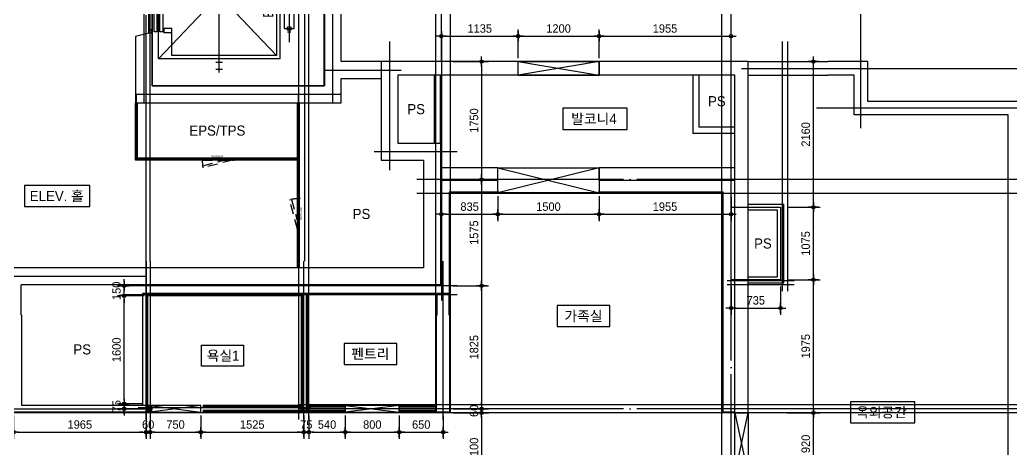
# Model space of a CAD drawing. Header units: millimetres. Extents: x 0 to 92204, y -190080 to 23760.
# Drawn here: x 19951 to 34638, y -147672 to -141303 of the extents above; entities that cross this region are included whole.
import ezdxf
from ezdxf.enums import TextEntityAlignment as Align
from ezdxf.xclip import XClip

# ---------------------------------------------------------------- set-up
doc = ezdxf.new("R2010")
doc.units = ezdxf.units.MM
doc.header["$LTSCALE"] = 100
doc.header["$XCLIPFRAME"] = 0
for name, pattern in [('AUDIT_D_220706163347-0', [0]), ('CEN', [62, 60, -1, 0, -1]), ('xr-101_102동-2F$0$HID', [2.3, 1.5, -0.8])]:
    doc.linetypes.add(name, pattern=pattern)
doc.layers.get('defpoints').update_dxf_attribs({"color": 139})
for name, color, linetype in [('A-STEEL', 4, 'Continuous'), ('AA-XXXX-DIMS', 7, 'Continuous'), ('AA-XXXX-TEXT#LEV', 3, 'Continuous'), ('CEN_CON', 1, 'CEN'), ('CEN_WALL', 12, 'CEN'), ('CONC', 2, 'Continuous'), ('DIM', 7, 'AUDIT_D_220706163347-0'), ('ELE3_CON', 7, 'Continuous'), ('ELEV-ER', 4, 'Continuous'), ('MC', 135, 'Continuous'), ('ROM', 7, 'AUDIT_D_220706163347-0'), ('WAL', 3, 'Continuous'), ('WAL_DRY', 7, 'Continuous'), ('xr-101_102동-2F$0$AA-DWXM-DOOR(PS점검구)', 4, 'xr-101_102동-2F$0$HID'), ('실명', 3, 'AUDIT_D_220706163347-0'), ('실명박스', 7, 'AUDIT_D_220706163347-0'), ('창호-open', 4, 'Continuous')]:
    doc.layers.add(name, color=color, linetype=linetype)
doc.layers.add('AA-XXXX-MC', color=153, linetype='AUDIT_D_220706163347-0', plot=False)
doc.layers.add('xr-101_102동-2F$0$DEFPOINT', color=231, linetype='Continuous', plot=False)
doc.styles.add('HAUD01', font='Dotum.ttf')
doc.styles.add('xr-101_102동-2F$0$HAUD01', font='Dotum.ttf')
doc.styles.add('돋움', font='Dotum.ttf')
doc.styles.add('맑은고딕', font='malgun.ttf', dxfattribs={"width": 0.9})
doc.dimstyles.new('내부100', dxfattribs={"dimscale": 50, "dimtxt": 2.5, "dimasz": 1, "dimexe": 2, "dimexo": 1, "dimgap": 1, "dimtad": 1, "dimdec": 0, "dimzin": 0, "dimdsep": 46, "dimtxsty": '돋움', "dimblk1": 'DIMDOT', "dimblk2": 'DIMDOT', "dimsah": 1, "dimcen": 0.09, "dimdle": 2, "dimclrd": 7, "dimclre": 7, "dimclrt": 3, "dimadec": 0, "dimazin": 0, "dimtfac": 1, "dimtdec": 0, "dimtix": 1, "dimtmove": 2, "dimatfit": 3, "dimldrblk": 'DIMDOT', "dimfxl": 1, "dimtolj": 1, "dimtzin": 0, "dimarcsym": 0})

# ---------------------------------------------------------------- blocks, each defined once
blk = doc.blocks.new('ELE_17(비진입)')
at = {"layer": 'CONC', "extrusion": (0, 0, -1)}
for p, q in [((-570, -992), (-570, -1042)), ((570, -992), (570, -1042))]:
    blk.add_line(p, q, dxfattribs=at)
at = {"layer": 'defpoints'}
blk.add_lwpolyline([(-1350, 1558), (1350, 1558), (1350, -992), (-1350, -992)], close=True, dxfattribs=at)
at = {"layer": 'ELEV-ER', "color": 1, "extrusion": (0, 0, -1)}
for p, q in [((0, 1230), (0, -1227)), ((700, 1039), (-700, 1039)), ((-1150, 0), (1150, 0))]:
    blk.add_line(p, q, dxfattribs=at)
at = {"layer": 'ELEV-ER', "extrusion": (0, 0, -1)}
for p, q in [((-550, 1014), (-550, 1064)), ((-550, 1014), (-550, 1064)), ((-475, 1064), (-525, 1064)), ((-525, 1064), (-525, 1014)), ((-475, 1064), (-525, 1064)), ((-525, 1064), (-525, 1014)), ((-500, 964), (-500, 1114)), ((-500, 1114), (500, 1114)), ((-475, 1014), (-475, 1064)), ((-475, 1014), (-475, 1064)), ((475, 1014), (475, 1064)), ((475, 1064), (525, 1064)), ((500, 1114), (500, 964)), ((525, 1064), (525, 1014)), ((550, 1014), (550, 1064)), ((-525, 1014), (-475, 1014)), ((-525, 1014), (-475, 1014)), ((500, 964), (-500, 964)), ((525, 1014), (475, 1014)), ((-950, -899), (900, 851)), ((950, -899), (-900, 851)), ((-1105, 50), (-1105, -50)), ((-1005, 50), (-1005, -50)), ((1005, 50), (1005, -50)), ((1105, 50), (1105, -50)), ((-560, -819), (-560, -699)), ((-500, -699), (-500, -819)), ((500, -819), (500, -699)), ((560, -699), (560, -819)), ((-500, -819), (-560, -819)), ((-560, -819), (-500, -819)), ((560, -819), (500, -819)), ((-570, -992), (-545, -992)), ((-515, -992), (515, -992)), ((545, -992), (570, -992)), ((-570, -1042), (-555, -1042)), ((-515, -1042), (515, -1042)), ((555, -1042), (570, -1042))]:
    blk.add_line(p, q, dxfattribs=at)
for points in [[(950, 901), (950, -899), (-950, -899), (-950, 901)], [(542, -995), (518, -995), (518, -1039), (542, -1039), (542, -1027), (545, -1027), (545, -1042), (515, -1042), (515, -992), (545, -992), (545, -1007), (542, -1007)], [(-542, -995), (-518, -995), (-518, -1039), (-542, -1039), (-542, -1027), (-545, -1027), (-545, -1042), (-515, -1042), (-515, -992), (-545, -992), (-545, -1007), (-542, -1007)]]:
    blk.add_lwpolyline(points, close=True, dxfattribs=at)
blk.add_lwpolyline([(-500, -699), (-900, -699), (-900, 851), (900, 851), (900, -699), (500, -699)], dxfattribs=at)
at = {"layer": 'ELEV-ER'}
for points in [[(-550, -876), (550, -876), (550, -836), (-550, -836)], [(-550, -961), (550, -961), (550, -921), (-550, -921)], [(-555, -1042), (-545, -1042), (-545, -1032), (-555, -1032)], [(555, -1042), (545, -1042), (545, -1032), (555, -1032)]]:
    blk.add_lwpolyline(points, close=True, dxfattribs=at)
at = {"layer": 'defpoints', "extrusion": (0, 0, -1), "style": '맑은고딕', "text_generation_flag": 2, "width": 0.6}
blk.add_text('ELEV-18인승', height=150, dxfattribs=at).set_placement((0, 801), align=Align.TOP_CENTER)
blk = doc.blocks.new('A$C38A1636F')
at = {"layer": 'xr-101_102동-2F$0$AA-DWXM-DOOR(PS점검구)'}
for p, q in [((225, 0), (-225, 0)), ((-225, -30), (225, -30))]:
    blk.add_line(p, q, dxfattribs=at)
for points in [[(-250, 0), (-225, 0), (-225, -30), (-250, -30)], [(250, 0), (225, 0), (225, -30), (250, -30)], [(-210, -146), (-217, -117), (217, -1), (225, -30)]]:
    blk.add_lwpolyline(points, close=True, dxfattribs=at)
blk.add_arc((385, -21), 610, 180.8182, 189.0705, dxfattribs=at)
at = {"layer": 'xr-101_102동-2F$0$DEFPOINT', "style": 'xr-101_102동-2F$0$HAUD01'}
blk.add_text('500x1000', height=30, rotation=180, dxfattribs=at).set_placement((-3, 19), align=Align.MIDDLE_CENTER)
blk = doc.blocks.new('CO-106-MF', base_point=(321578, -11663))
at = {"layer": 'A-STEEL'}
for p, q in [((358718, -10063), (358718, -9213)), ((358748, -10033), (358748, -9213)), ((361118, -10033), (361118, -9213)), ((361148, -11663), (361148, -9213)), ((361118, -10063), (358718, -10063)), ((361118, -10033), (358748, -10033)), ((361118, -11663), (361118, -10063))]:
    blk.add_line(p, q, dxfattribs=at)
at = {"layer": 'CEN_CON'}
for p, q in [((358843, -6013), (358843, -9213)), ((361643, -9213), (361643, -6013)), ((361518, -8728), (362658, -8728)), ((358718, -9088), (361768, -9088)), ((358733, -10063), (358733, -9088)), ((361133, -11663), (361133, -9088)), ((361148, -10048), (358718, -10048))]:
    blk.add_line(p, q, dxfattribs=at)
at = {"layer": 'CONC'}
for p, q in [((361768, -8603), (361768, -6013)), ((361518, -6263), (361518, -8963)), ((358918, -8183), (358718, -8233)), ((358968, -8963), (358968, -8183)), ((358718, -8233), (358718, -9213)), ((362358, -8603), (361768, -8603)), ((361768, -9213), (361768, -8853)), ((361768, -8853), (362358, -8853)), ((361518, -8963), (358968, -8963)), ((358718, -9213), (361768, -9213))]:
    blk.add_line(p, q, dxfattribs=at)
at = {"xscale": -1, "rotation": 270}
blk.add_blockref('ELE_17(비진입)', (359959, -7613), dxfattribs=at)
at = {"layer": 'AA-XXXX-TEXT#LEV'}
blk.add_blockref('A$C38A1636F', (359933, -10033), dxfattribs=at)
at = {"layer": 'AA-XXXX-TEXT#LEV', "rotation": 270}
blk.add_blockref('A$C38A1636F', (361148, -10863), dxfattribs=at)
blk = doc.blocks.new('U-131A(기본)', base_point=(-95321, -158830))
at = {"layer": 'CEN_CON'}
for p, q in [((-75121, -148195), (-75121, -150105)), ((-74351, -148195), (-74351, -152038)), ((-70061, -159130), (-70061, -148195)), ((-68136, -149484), (-68136, -148195)), ((-69906, -148495), (-75346, -148495)), ((-69906, -148595), (-65456, -148595)), ((-65456, -149185), (-68795, -149185)), ((-75346, -149830), (-74116, -149830)), ((-74326, -153805), (-74326, -151455)), ((-78736, -151680), (-80691, -151680)), ((-74116, -151820), (-79086, -151820))]:
    blk.add_line(p, q, dxfattribs=at)
at = {"layer": 'CEN_WALL'}
for p, q in [((-69301, -148195), (-69301, -151900)), ((-65456, -150245), (-74716, -150245)), ((-78726, -151455), (-78726, -153805)), ((-76391, -153805), (-76391, -151455)), ((-70116, -151740), (-69126, -151740)), ((-80691, -153645), (-78633, -153645)), ((-76287, -153630), (-78846, -153630)), ((-74116, -153645), (-76456, -153645)), ((-65456, -153645), (-76376, -153645))]:
    blk.add_line(p, q, dxfattribs=at)
at = {"layer": 'CONC'}
for p, q in [((-75246, -148495), (-75246, -149955)), ((-73216, -148495), (-75246, -148495)), ((-73216, -148695), (-73216, -148495)), ((-69806, -148495), (-72016, -148495)), ((-72016, -148695), (-72016, -148495)), ((-69806, -153705), (-69806, -148495)), ((-73216, -148695), (-74996, -148695)), ((-74996, -148695), (-74996, -149705)), ((-70006, -148695), (-72016, -148695)), ((-70006, -153705), (-70006, -148695)), ((-74996, -149705), (-74366, -149705)), ((-74366, -149705), (-74366, -151805)), ((-75246, -149955), (-74616, -149955)), ((-74616, -149955), (-74616, -151555)), ((-74616, -151555), (-80691, -151555)), ((-74366, -151805), (-80579, -151805)), ((-80579, -152255), (-80579, -151805)), ((-74413, -152255), (-74413, -151935)), ((-74239, -151935), (-74413, -151935)), ((-74239, -152255), (-74239, -151935)), ((-80579, -152255), (-80566, -152255)), ((-80566, -153595), (-80566, -152255)), ((-74426, -153695), (-74426, -152255)), ((-74413, -152255), (-74426, -152255)), ((-74226, -152255), (-74239, -152255)), ((-74226, -153695), (-74226, -152255)), ((-78706, -153595), (-80566, -153595)), ((-78706, -153695), (-78706, -153595)), ((-80566, -153695), (-80691, -153695)), ((-78706, -153695), (-80566, -153695)), ((-74226, -153695), (-74426, -153695)), ((-69806, -153705), (-70006, -153705))]:
    blk.add_line(p, q, dxfattribs=at)
at = {"layer": 'ELE3_CON'}
for p, q in [((-69806, -148495), (-68626, -148495)), ((-68036, -148495), (-68626, -148495)), ((-68036, -149085), (-68036, -148495)), ((-73216, -148695), (-72016, -148695)), ((-69806, -148695), (-68626, -148695)), ((-68236, -148695), (-68626, -148695)), ((-68236, -149285), (-68236, -148695)), ((-65756, -149085), (-68036, -149085)), ((-65956, -149285), (-68236, -149285)), ((-65956, -158630), (-65956, -149285))]:
    blk.add_line(p, q, dxfattribs=at)
at = {"layer": 'MC'}
for p, q in [((-74216, -153705), (-74216, -148195)), ((-70196, -159130), (-70196, -148195)), ((-69226, -148195), (-69226, -151900)), ((-65456, -150450), (-74716, -150450)), ((-78666, -151455), (-78666, -153805)), ((-76466, -153805), (-76466, -151455)), ((-76316, -153805), (-76316, -151455)), ((-74436, -153705), (-74436, -151455)), ((-70116, -151800), (-69126, -151800)), ((-74116, -151955), (-79086, -151955)), ((-65456, -153585), (-76456, -153585)), ((-74116, -153585), (-76456, -153585)), ((-65456, -153705), (-80691, -153705)), ((-74116, -153705), (-80691, -153705))]:
    blk.add_line(p, q, dxfattribs=at)
at = {"layer": 'WAL'}
for p, q in [((-74456, -149705), (-74456, -148695)), ((-74366, -149705), (-74366, -148695)), ((-70626, -148695), (-70626, -149560)), ((-70536, -148695), (-70536, -149470)), ((-70006, -149470), (-70536, -149470)), ((-70006, -149560), (-70626, -149560)), ((-73516, -150070), (-74366, -150070)), ((-73516, -150260), (-73516, -150070)), ((-70006, -150070), (-72016, -150070)), ((-72016, -150260), (-72016, -150070)), ((-73516, -150260), (-74366, -150260)), ((-70006, -150260), (-72016, -150260)), ((-69806, -150610), (-69281, -150610)), ((-69281, -151775), (-69281, -150610)), ((-69371, -150700), (-69806, -150700)), ((-69371, -151685), (-69371, -150700)), ((-69806, -151685), (-69371, -151685)), ((-69806, -151775), (-69281, -151775))]:
    blk.add_line(p, q, dxfattribs=at)
at = {"layer": 'WAL_DRY'}
for p, q in [((-74236, -150430), (-74236, -151935)), ((-73501, -150430), (-74236, -150430)), ((-74226, -150440), (-74226, -151935)), ((-73501, -150440), (-74226, -150440)), ((-70176, -150430), (-72031, -150430)), ((-70186, -150440), (-72031, -150440)), ((-70186, -153705), (-70186, -150440)), ((-70176, -153695), (-70176, -150430)), ((-78706, -151935), (-78781, -151935)), ((-78781, -151935), (-78781, -153595)), ((-78731, -151935), (-78731, -153595)), ((-78718, -151935), (-78718, -153595)), ((-74426, -151935), (-78706, -151935)), ((-78706, -151935), (-78706, -153595)), ((-76426, -151945), (-78706, -151945)), ((-76426, -151958), (-78706, -151958)), ((-76426, -151970), (-78706, -151970)), ((-76426, -151945), (-77236, -151945)), ((-76426, -153695), (-76426, -151935)), ((-76413, -153683), (-76413, -151935)), ((-76401, -153670), (-76401, -151935)), ((-76351, -153670), (-76351, -151935)), ((-76338, -153683), (-76338, -151935)), ((-76326, -153695), (-76326, -151935)), ((-74426, -151945), (-76326, -151945)), ((-78636, -153595), (-78706, -153595)), ((-78636, -153608), (-78706, -153608)), ((-78636, -153620), (-78706, -153620)), ((-76426, -153595), (-77886, -153595)), ((-76426, -153608), (-77886, -153608)), ((-76426, -153620), (-77886, -153620)), ((-75776, -153595), (-76326, -153595)), ((-75776, -153608), (-76326, -153608)), ((-75776, -153620), (-76326, -153620)), ((-74426, -153595), (-74976, -153595)), ((-74426, -153608), (-74976, -153608)), ((-74426, -153620), (-74976, -153620)), ((-78636, -153670), (-78706, -153670)), ((-78636, -153683), (-78706, -153683)), ((-78636, -153695), (-78706, -153695)), ((-76426, -153670), (-77886, -153670)), ((-76426, -153683), (-77886, -153683)), ((-76426, -153695), (-77886, -153695)), ((-76326, -153695), (-76426, -153695)), ((-76338, -153683), (-76413, -153683)), ((-76351, -153670), (-76401, -153670)), ((-75776, -153670), (-76326, -153670)), ((-75776, -153683), (-76326, -153683)), ((-75776, -153695), (-76326, -153695)), ((-74426, -153670), (-74976, -153670)), ((-74426, -153683), (-74976, -153683)), ((-74426, -153695), (-74976, -153695)), ((-70006, -153705), (-70186, -153705)), ((-70006, -153695), (-70176, -153695))]:
    blk.add_line(p, q, dxfattribs=at)
blk = doc.blocks.new('DIMDOT')
at = {"layer": 'AA-XXXX-DIMS'}
for p, q in [((-1.5, 0), (1.5, 0)), ((0, -1.5), (0, 1.5))]:
    blk.add_line(p, q, dxfattribs=at)
for radius in [0.5, 0.25]:
    blk.add_circle((0, 0), radius, dxfattribs=at)
blk = doc.blocks.new('*D1695')
at = {"layer": 'defpoints', "color": 0, "transparency": 16777216}
for p in [(19858, -147123), (21823, -147123), (21823, -147419)]:
    blk.add_point(p, dxfattribs=at)
at = {"layer": 'DIM', "color": 7, "lineweight": -2, "transparency": 16777216}
for p, q in [((19858, -147173), (19858, -147519)), ((21823, -147173), (21823, -147519)), ((19908, -147419), (21773, -147419))]:
    blk.add_line(p, q, dxfattribs=at)
at = {"layer": 'DIM', "color": 7, "lineweight": -2, "transparency": 16777216, "xscale": 50, "yscale": 50, "zscale": 50, "rotation": 180}
blk.add_blockref('DIMDOT', (19858, -147419), dxfattribs=at)
at = {"layer": 'DIM', "color": 7, "lineweight": -2, "transparency": 16777216, "xscale": 50, "yscale": 50, "zscale": 50}
blk.add_blockref('DIMDOT', (21823, -147419), dxfattribs=at)
at = {"layer": 'DIM', "color": 3, "transparency": 16777216, "insert": (20840, -147307), "char_height": 125, "attachment_point": 5, "style": '돋움'}
blk.add_mtext('\\A1;1965', dxfattribs=at)
blk = doc.blocks.new('*D1696')
at = {"layer": 'defpoints', "color": 0, "transparency": 16777216}
for p in [(21823, -147123), (21883, -147123), (21883, -147419)]:
    blk.add_point(p, dxfattribs=at)
at = {"layer": 'DIM', "color": 7, "lineweight": -2, "transparency": 16777216}
for p, q in [((21823, -147173), (21823, -147519)), ((21883, -147173), (21883, -147519)), ((21773, -147419), (21723, -147419)), ((21823, -147419), (21883, -147419)), ((21933, -147419), (21983, -147419))]:
    blk.add_line(p, q, dxfattribs=at)
at = {"layer": 'DIM', "color": 7, "lineweight": -2, "transparency": 16777216, "xscale": 50, "yscale": 50, "zscale": 50}
blk.add_blockref('DIMDOT', (21823, -147419), dxfattribs=at)
at = {"layer": 'DIM', "color": 7, "lineweight": -2, "transparency": 16777216, "xscale": 50, "yscale": 50, "zscale": 50, "rotation": 180}
blk.add_blockref('DIMDOT', (21883, -147419), dxfattribs=at)
at = {"layer": 'DIM', "color": 3, "transparency": 16777216, "insert": (21853, -147307), "char_height": 125, "attachment_point": 5, "style": '돋움'}
blk.add_mtext('\\A1;60', dxfattribs=at)
blk = doc.blocks.new('*D1697')
at = {"layer": 'defpoints', "color": 0, "transparency": 16777216}
for p in [(21883, -147123), (22633, -147123), (22633, -147419)]:
    blk.add_point(p, dxfattribs=at)
at = {"layer": 'DIM', "color": 7, "lineweight": -2, "transparency": 16777216}
for p, q in [((21883, -147173), (21883, -147519)), ((22633, -147173), (22633, -147519)), ((21933, -147419), (22583, -147419))]:
    blk.add_line(p, q, dxfattribs=at)
at = {"layer": 'DIM', "color": 7, "lineweight": -2, "transparency": 16777216, "xscale": 50, "yscale": 50, "zscale": 50, "rotation": 180}
blk.add_blockref('DIMDOT', (21883, -147419), dxfattribs=at)
at = {"layer": 'DIM', "color": 7, "lineweight": -2, "transparency": 16777216, "xscale": 50, "yscale": 50, "zscale": 50}
blk.add_blockref('DIMDOT', (22633, -147419), dxfattribs=at)
at = {"layer": 'DIM', "color": 3, "transparency": 16777216, "insert": (22258, -147307), "char_height": 125, "attachment_point": 5, "style": '돋움'}
blk.add_mtext('\\A1;750', dxfattribs=at)
blk = doc.blocks.new('*D1698')
at = {"layer": 'defpoints', "color": 0, "transparency": 16777216}
for p in [(22633, -147123), (24158, -147123), (24158, -147419)]:
    blk.add_point(p, dxfattribs=at)
at = {"layer": 'DIM', "color": 7, "lineweight": -2, "transparency": 16777216}
for p, q in [((22633, -147173), (22633, -147519)), ((24158, -147173), (24158, -147519)), ((22683, -147419), (24108, -147419))]:
    blk.add_line(p, q, dxfattribs=at)
at = {"layer": 'DIM', "color": 7, "lineweight": -2, "transparency": 16777216, "xscale": 50, "yscale": 50, "zscale": 50, "rotation": 180}
blk.add_blockref('DIMDOT', (22633, -147419), dxfattribs=at)
at = {"layer": 'DIM', "color": 7, "lineweight": -2, "transparency": 16777216, "xscale": 50, "yscale": 50, "zscale": 50}
blk.add_blockref('DIMDOT', (24158, -147419), dxfattribs=at)
at = {"layer": 'DIM', "color": 3, "transparency": 16777216, "insert": (23395, -147307), "char_height": 125, "attachment_point": 5, "style": '돋움'}
blk.add_mtext('\\A1;1525', dxfattribs=at)
blk = doc.blocks.new('*D1699')
at = {"layer": 'defpoints', "color": 0, "transparency": 16777216}
for p in [(24158, -147123), (24233, -147123), (24233, -147419)]:
    blk.add_point(p, dxfattribs=at)
at = {"layer": 'DIM', "color": 7, "lineweight": -2, "transparency": 16777216}
for p, q in [((24158, -147173), (24158, -147519)), ((24233, -147173), (24233, -147519)), ((24108, -147419), (24058, -147419)), ((24158, -147419), (24233, -147419)), ((24283, -147419), (24333, -147419))]:
    blk.add_line(p, q, dxfattribs=at)
at = {"layer": 'DIM', "color": 7, "lineweight": -2, "transparency": 16777216, "xscale": 50, "yscale": 50, "zscale": 50}
blk.add_blockref('DIMDOT', (24158, -147419), dxfattribs=at)
at = {"layer": 'DIM', "color": 7, "lineweight": -2, "transparency": 16777216, "xscale": 50, "yscale": 50, "zscale": 50, "rotation": 180}
blk.add_blockref('DIMDOT', (24233, -147419), dxfattribs=at)
at = {"layer": 'DIM', "color": 3, "transparency": 16777216, "insert": (24195, -147307), "char_height": 125, "attachment_point": 5, "style": '돋움'}
blk.add_mtext('\\A1;75', dxfattribs=at)
blk = doc.blocks.new('*D1700')
at = {"layer": 'defpoints', "color": 0, "transparency": 16777216}
for p in [(24233, -147123), (24773, -147123), (24773, -147419)]:
    blk.add_point(p, dxfattribs=at)
at = {"layer": 'DIM', "color": 7, "lineweight": -2, "transparency": 16777216}
for p, q in [((24233, -147173), (24233, -147519)), ((24773, -147173), (24773, -147519)), ((24283, -147419), (24723, -147419))]:
    blk.add_line(p, q, dxfattribs=at)
at = {"layer": 'DIM', "color": 7, "lineweight": -2, "transparency": 16777216, "xscale": 50, "yscale": 50, "zscale": 50, "rotation": 180}
blk.add_blockref('DIMDOT', (24233, -147419), dxfattribs=at)
at = {"layer": 'DIM', "color": 7, "lineweight": -2, "transparency": 16777216, "xscale": 50, "yscale": 50, "zscale": 50}
blk.add_blockref('DIMDOT', (24773, -147419), dxfattribs=at)
at = {"layer": 'DIM', "color": 3, "transparency": 16777216, "insert": (24503, -147307), "char_height": 125, "attachment_point": 5, "style": '돋움'}
blk.add_mtext('\\A1;540', dxfattribs=at)
blk = doc.blocks.new('*D1701')
at = {"layer": 'defpoints', "color": 0, "transparency": 16777216}
for p in [(24773, -147123), (25573, -147123), (25573, -147419)]:
    blk.add_point(p, dxfattribs=at)
at = {"layer": 'DIM', "color": 7, "lineweight": -2, "transparency": 16777216}
for p, q in [((24773, -147173), (24773, -147519)), ((25573, -147173), (25573, -147519)), ((24823, -147419), (25523, -147419))]:
    blk.add_line(p, q, dxfattribs=at)
at = {"layer": 'DIM', "color": 7, "lineweight": -2, "transparency": 16777216, "xscale": 50, "yscale": 50, "zscale": 50, "rotation": 180}
blk.add_blockref('DIMDOT', (24773, -147419), dxfattribs=at)
at = {"layer": 'DIM', "color": 7, "lineweight": -2, "transparency": 16777216, "xscale": 50, "yscale": 50, "zscale": 50}
blk.add_blockref('DIMDOT', (25573, -147419), dxfattribs=at)
at = {"layer": 'DIM', "color": 3, "transparency": 16777216, "insert": (25173, -147307), "char_height": 125, "attachment_point": 5, "style": '돋움'}
blk.add_mtext('\\A1;800', dxfattribs=at)
blk = doc.blocks.new('*D1702')
at = {"layer": 'defpoints', "color": 0, "transparency": 16777216}
for p in [(25573, -147123), (26223, -147123), (26223, -147419)]:
    blk.add_point(p, dxfattribs=at)
at = {"layer": 'DIM', "color": 7, "lineweight": -2, "transparency": 16777216}
for p, q in [((25573, -147173), (25573, -147519)), ((26223, -147173), (26223, -147519)), ((25623, -147419), (26173, -147419))]:
    blk.add_line(p, q, dxfattribs=at)
at = {"layer": 'DIM', "color": 7, "lineweight": -2, "transparency": 16777216, "xscale": 50, "yscale": 50, "zscale": 50, "rotation": 180}
blk.add_blockref('DIMDOT', (25573, -147419), dxfattribs=at)
at = {"layer": 'DIM', "color": 7, "lineweight": -2, "transparency": 16777216, "xscale": 50, "yscale": 50, "zscale": 50}
blk.add_blockref('DIMDOT', (26223, -147419), dxfattribs=at)
at = {"layer": 'DIM', "color": 3, "transparency": 16777216, "insert": (25898, -147307), "char_height": 125, "attachment_point": 5, "style": '돋움'}
blk.add_mtext('\\A1;650', dxfattribs=at)
blk = doc.blocks.new('*D1751')
at = {"layer": 'defpoints', "color": 0, "transparency": 16777216}
for p in [(21497, -146998), (21823, -146998), (21823, -147073)]:
    blk.add_point(p, dxfattribs=at)
at = {"layer": 'DIM', "color": 7, "lineweight": -2, "transparency": 16777216}
for p, q in [((21773, -146998), (21397, -146998)), ((21497, -146948), (21497, -146898)), ((21497, -147073), (21497, -146998)), ((21773, -147073), (21397, -147073)), ((21497, -147123), (21497, -147173))]:
    blk.add_line(p, q, dxfattribs=at)
at = {"layer": 'DIM', "color": 7, "lineweight": -2, "transparency": 16777216, "xscale": 50, "yscale": 50, "zscale": 50}
for p, rotation in [((21497, -146998), 270), ((21497, -147073), 90)]:
    blk.add_blockref('DIMDOT', p, dxfattribs=dict(at, rotation=rotation))
at = {"layer": 'DIM', "color": 3, "transparency": 16777216, "insert": (21384, -147035), "char_height": 125, "attachment_point": 5, "rotation": 90, "style": '돋움'}
blk.add_mtext('\\A1;75', dxfattribs=at)
blk = doc.blocks.new('*D1752')
at = {"layer": 'defpoints', "color": 0, "transparency": 16777216}
for p in [(21497, -145398), (21843, -145398), (21823, -146998)]:
    blk.add_point(p, dxfattribs=at)
at = {"layer": 'DIM', "color": 7, "lineweight": -2, "transparency": 16777216}
for p, q in [((21793, -145398), (21397, -145398)), ((21497, -146948), (21497, -145448)), ((21773, -146998), (21397, -146998))]:
    blk.add_line(p, q, dxfattribs=at)
at = {"layer": 'DIM', "color": 7, "lineweight": -2, "transparency": 16777216, "xscale": 50, "yscale": 50, "zscale": 50}
for p, rotation in [((21497, -145398), 90), ((21497, -146998), 270)]:
    blk.add_blockref('DIMDOT', p, dxfattribs=dict(at, rotation=rotation))
at = {"layer": 'DIM', "color": 3, "transparency": 16777216, "insert": (21384, -146198), "char_height": 125, "attachment_point": 5, "rotation": 90, "style": '돋움'}
blk.add_mtext('\\A1;1600', dxfattribs=at)
blk = doc.blocks.new('*D1753')
at = {"layer": 'defpoints', "color": 0, "transparency": 16777216}
for p in [(21497, -145248), (21843, -145248), (21843, -145398)]:
    blk.add_point(p, dxfattribs=at)
at = {"layer": 'DIM', "color": 7, "lineweight": -2, "transparency": 16777216}
for p, q in [((21793, -145248), (21397, -145248)), ((21497, -145198), (21497, -145148)), ((21497, -145398), (21497, -145248)), ((21793, -145398), (21397, -145398)), ((21497, -145448), (21497, -145498))]:
    blk.add_line(p, q, dxfattribs=at)
at = {"layer": 'DIM', "color": 7, "lineweight": -2, "transparency": 16777216, "xscale": 50, "yscale": 50, "zscale": 50}
for p, rotation in [((21497, -145248), 270), ((21497, -145398), 90)]:
    blk.add_blockref('DIMDOT', p, dxfattribs=dict(at, rotation=rotation))
at = {"layer": 'DIM', "color": 3, "transparency": 16777216, "insert": (21384, -145323), "char_height": 125, "attachment_point": 5, "rotation": 90, "style": '돋움'}
blk.add_mtext('\\A1;150', dxfattribs=at)
blk = doc.blocks.new('*D1760')
at = {"layer": 'defpoints', "color": 0, "transparency": 16777216}
for p in [(26323, -143673), (26323, -145248), (26793, -145248)]:
    blk.add_point(p, dxfattribs=at)
at = {"layer": 'DIM', "color": 7, "lineweight": -2, "transparency": 16777216}
for p, q in [((26373, -143673), (26893, -143673)), ((26793, -143723), (26793, -145198)), ((26373, -145248), (26893, -145248))]:
    blk.add_line(p, q, dxfattribs=at)
at = {"layer": 'DIM', "color": 7, "lineweight": -2, "transparency": 16777216, "xscale": 50, "yscale": 50, "zscale": 50}
for p, rotation in [((26793, -143673), 90), ((26793, -145248), 270)]:
    blk.add_blockref('DIMDOT', p, dxfattribs=dict(at, rotation=rotation))
at = {"layer": 'DIM', "color": 3, "transparency": 16777216, "insert": (26681, -144460), "char_height": 125, "attachment_point": 5, "rotation": 90, "style": '돋움'}
blk.add_mtext('\\A1;1575', dxfattribs=at)
blk = doc.blocks.new('*D1761')
at = {"layer": 'defpoints', "color": 0, "transparency": 16777216}
for p in [(26323, -145248), (26323, -147073), (26793, -147073)]:
    blk.add_point(p, dxfattribs=at)
at = {"layer": 'DIM', "color": 7, "lineweight": -2, "transparency": 16777216}
for p, q in [((26373, -145248), (26893, -145248)), ((26793, -145298), (26793, -147023)), ((26373, -147073), (26893, -147073))]:
    blk.add_line(p, q, dxfattribs=at)
at = {"layer": 'DIM', "color": 7, "lineweight": -2, "transparency": 16777216, "xscale": 50, "yscale": 50, "zscale": 50}
for p, rotation in [((26793, -145248), 90), ((26793, -147073), 270)]:
    blk.add_blockref('DIMDOT', p, dxfattribs=dict(at, rotation=rotation))
at = {"layer": 'DIM', "color": 3, "transparency": 16777216, "insert": (26681, -146160), "char_height": 125, "attachment_point": 5, "rotation": 90, "style": '돋움'}
blk.add_mtext('\\A1;1825', dxfattribs=at)
blk = doc.blocks.new('*D1762')
at = {"layer": 'defpoints', "color": 0, "transparency": 16777216}
for p in [(26323, -147073), (26323, -147133), (26793, -147133)]:
    blk.add_point(p, dxfattribs=at)
at = {"layer": 'DIM', "color": 7, "lineweight": -2, "transparency": 16777216}
for p, q in [((26793, -147023), (26793, -146973)), ((26373, -147073), (26893, -147073)), ((26373, -147133), (26893, -147133)), ((26793, -147073), (26793, -147133)), ((26793, -147183), (26793, -147233))]:
    blk.add_line(p, q, dxfattribs=at)
at = {"layer": 'DIM', "color": 7, "lineweight": -2, "transparency": 16777216, "xscale": 50, "yscale": 50, "zscale": 50}
for p, rotation in [((26793, -147073), 270), ((26793, -147133), 90)]:
    blk.add_blockref('DIMDOT', p, dxfattribs=dict(at, rotation=rotation))
at = {"layer": 'DIM', "color": 3, "transparency": 16777216, "insert": (26681, -147103), "char_height": 125, "attachment_point": 5, "rotation": 90, "style": '돋움'}
blk.add_mtext('\\A1;60', dxfattribs=at)
blk = doc.blocks.new('*D1763')
at = {"layer": 'defpoints', "color": 0, "transparency": 16777216}
for p in [(26323, -147133), (26323, -148233), (26793, -148233)]:
    blk.add_point(p, dxfattribs=at)
at = {"layer": 'DIM', "color": 7, "lineweight": -2, "transparency": 16777216}
for p, q in [((26373, -147133), (26893, -147133)), ((26793, -147183), (26793, -148183)), ((26373, -148233), (26893, -148233))]:
    blk.add_line(p, q, dxfattribs=at)
at = {"layer": 'DIM', "color": 7, "lineweight": -2, "transparency": 16777216, "xscale": 50, "yscale": 50, "zscale": 50}
for p, rotation in [((26793, -147133), 90), ((26793, -148233), 270)]:
    blk.add_blockref('DIMDOT', p, dxfattribs=dict(at, rotation=rotation))
at = {"layer": 'DIM', "color": 3, "transparency": 16777216, "insert": (26681, -147683), "char_height": 125, "attachment_point": 5, "rotation": 90, "style": '돋움'}
blk.add_mtext('\\A1;1100', dxfattribs=at)
blk = doc.blocks.new('*D1765')
at = {"layer": 'defpoints', "color": 0, "transparency": 16777216}
for p in [(26198, -143868), (27033, -143868), (27033, -144188)]:
    blk.add_point(p, dxfattribs=at)
at = {"layer": 'DIM', "color": 7, "lineweight": -2, "transparency": 16777216}
for p, q in [((26198, -143918), (26198, -144288)), ((27033, -143918), (27033, -144288)), ((26248, -144188), (26983, -144188))]:
    blk.add_line(p, q, dxfattribs=at)
at = {"layer": 'DIM', "color": 7, "lineweight": -2, "transparency": 16777216, "xscale": 50, "yscale": 50, "zscale": 50, "rotation": 180}
blk.add_blockref('DIMDOT', (26198, -144188), dxfattribs=at)
at = {"layer": 'DIM', "color": 7, "lineweight": -2, "transparency": 16777216, "xscale": 50, "yscale": 50, "zscale": 50}
blk.add_blockref('DIMDOT', (27033, -144188), dxfattribs=at)
at = {"layer": 'DIM', "color": 3, "transparency": 16777216, "insert": (26615, -144075), "char_height": 125, "attachment_point": 5, "style": '돋움'}
blk.add_mtext('\\A1;835', dxfattribs=at)
blk = doc.blocks.new('*D1766')
at = {"layer": 'defpoints', "color": 0, "transparency": 16777216}
for p in [(27033, -143868), (28533, -143868), (28533, -144188)]:
    blk.add_point(p, dxfattribs=at)
at = {"layer": 'DIM', "color": 7, "lineweight": -2, "transparency": 16777216}
for p, q in [((27033, -143918), (27033, -144288)), ((28533, -143918), (28533, -144288)), ((27083, -144188), (28483, -144188))]:
    blk.add_line(p, q, dxfattribs=at)
at = {"layer": 'DIM', "color": 7, "lineweight": -2, "transparency": 16777216, "xscale": 50, "yscale": 50, "zscale": 50, "rotation": 180}
blk.add_blockref('DIMDOT', (27033, -144188), dxfattribs=at)
at = {"layer": 'DIM', "color": 7, "lineweight": -2, "transparency": 16777216, "xscale": 50, "yscale": 50, "zscale": 50}
blk.add_blockref('DIMDOT', (28533, -144188), dxfattribs=at)
at = {"layer": 'DIM', "color": 3, "transparency": 16777216, "insert": (27783, -144075), "char_height": 125, "attachment_point": 5, "style": '돋움'}
blk.add_mtext('\\A1;1500', dxfattribs=at)
blk = doc.blocks.new('*D1767')
at = {"layer": 'defpoints', "color": 0, "transparency": 16777216}
for p in [(28533, -143868), (30488, -143878), (30488, -144188)]:
    blk.add_point(p, dxfattribs=at)
at = {"layer": 'DIM', "color": 7, "lineweight": -2, "transparency": 16777216}
for p, q in [((28533, -143918), (28533, -144288)), ((30488, -143928), (30488, -144288)), ((28583, -144188), (30438, -144188))]:
    blk.add_line(p, q, dxfattribs=at)
at = {"layer": 'DIM', "color": 7, "lineweight": -2, "transparency": 16777216, "xscale": 50, "yscale": 50, "zscale": 50, "rotation": 180}
blk.add_blockref('DIMDOT', (28533, -144188), dxfattribs=at)
at = {"layer": 'DIM', "color": 7, "lineweight": -2, "transparency": 16777216, "xscale": 50, "yscale": 50, "zscale": 50}
blk.add_blockref('DIMDOT', (30488, -144188), dxfattribs=at)
at = {"layer": 'DIM', "color": 3, "transparency": 16777216, "insert": (29510, -144075), "char_height": 125, "attachment_point": 5, "style": '돋움'}
blk.add_mtext('\\A1;1955', dxfattribs=at)
blk = doc.blocks.new('*D1768')
at = {"layer": 'defpoints', "color": 0, "transparency": 16777216}
for p in [(27333, -141546), (26198, -141923), (27333, -141923)]:
    blk.add_point(p, dxfattribs=at)
at = {"layer": 'DIM', "color": 7, "lineweight": -2, "transparency": 16777216}
for p, q in [((26198, -141873), (26198, -141446)), ((26248, -141546), (27283, -141546)), ((27333, -141873), (27333, -141446))]:
    blk.add_line(p, q, dxfattribs=at)
at = {"layer": 'DIM', "color": 7, "lineweight": -2, "transparency": 16777216, "xscale": 50, "yscale": 50, "zscale": 50, "rotation": 180}
blk.add_blockref('DIMDOT', (26198, -141546), dxfattribs=at)
at = {"layer": 'DIM', "color": 7, "lineweight": -2, "transparency": 16777216, "xscale": 50, "yscale": 50, "zscale": 50}
blk.add_blockref('DIMDOT', (27333, -141546), dxfattribs=at)
at = {"layer": 'DIM', "color": 3, "transparency": 16777216, "insert": (26765, -141433), "char_height": 125, "attachment_point": 5, "style": '돋움'}
blk.add_mtext('\\A1;1135', dxfattribs=at)
blk = doc.blocks.new('*D1769')
at = {"layer": 'defpoints', "color": 0, "transparency": 16777216}
for p in [(28533, -141546), (27333, -141923), (28533, -141923)]:
    blk.add_point(p, dxfattribs=at)
at = {"layer": 'DIM', "color": 7, "lineweight": -2, "transparency": 16777216}
for p, q in [((27333, -141873), (27333, -141446)), ((27383, -141546), (28483, -141546)), ((28533, -141873), (28533, -141446))]:
    blk.add_line(p, q, dxfattribs=at)
at = {"layer": 'DIM', "color": 7, "lineweight": -2, "transparency": 16777216, "xscale": 50, "yscale": 50, "zscale": 50, "rotation": 180}
blk.add_blockref('DIMDOT', (27333, -141546), dxfattribs=at)
at = {"layer": 'DIM', "color": 7, "lineweight": -2, "transparency": 16777216, "xscale": 50, "yscale": 50, "zscale": 50}
blk.add_blockref('DIMDOT', (28533, -141546), dxfattribs=at)
at = {"layer": 'DIM', "color": 3, "transparency": 16777216, "insert": (27933, -141433), "char_height": 125, "attachment_point": 5, "style": '돋움'}
blk.add_mtext('\\A1;1200', dxfattribs=at)
blk = doc.blocks.new('*D1770')
at = {"layer": 'defpoints', "color": 0, "transparency": 16777216}
for p in [(30488, -141546), (28533, -141923), (30488, -141923)]:
    blk.add_point(p, dxfattribs=at)
at = {"layer": 'DIM', "color": 7, "lineweight": -2, "transparency": 16777216}
for p, q in [((28533, -141873), (28533, -141446)), ((28583, -141546), (30438, -141546)), ((30488, -141873), (30488, -141446))]:
    blk.add_line(p, q, dxfattribs=at)
at = {"layer": 'DIM', "color": 7, "lineweight": -2, "transparency": 16777216, "xscale": 50, "yscale": 50, "zscale": 50, "rotation": 180}
blk.add_blockref('DIMDOT', (28533, -141546), dxfattribs=at)
at = {"layer": 'DIM', "color": 7, "lineweight": -2, "transparency": 16777216, "xscale": 50, "yscale": 50, "zscale": 50}
blk.add_blockref('DIMDOT', (30488, -141546), dxfattribs=at)
at = {"layer": 'DIM', "color": 3, "transparency": 16777216, "insert": (29510, -141433), "char_height": 125, "attachment_point": 5, "style": '돋움'}
blk.add_mtext('\\A1;1955', dxfattribs=at)
blk = doc.blocks.new('*D1771')
at = {"layer": 'defpoints', "color": 0, "transparency": 16777216}
for p in [(30488, -145208), (31223, -145208), (31223, -145578)]:
    blk.add_point(p, dxfattribs=at)
at = {"layer": 'DIM', "color": 7, "lineweight": -2, "transparency": 16777216}
for p, q in [((30488, -145258), (30488, -145678)), ((31223, -145258), (31223, -145678)), ((30538, -145578), (31173, -145578))]:
    blk.add_line(p, q, dxfattribs=at)
at = {"layer": 'DIM', "color": 7, "lineweight": -2, "transparency": 16777216, "xscale": 50, "yscale": 50, "zscale": 50, "rotation": 180}
blk.add_blockref('DIMDOT', (30488, -145578), dxfattribs=at)
at = {"layer": 'DIM', "color": 7, "lineweight": -2, "transparency": 16777216, "xscale": 50, "yscale": 50, "zscale": 50}
blk.add_blockref('DIMDOT', (31223, -145578), dxfattribs=at)
at = {"layer": 'DIM', "color": 3, "transparency": 16777216, "insert": (30855, -145465), "char_height": 125, "attachment_point": 5, "style": '돋움'}
blk.add_mtext('\\A1;735', dxfattribs=at)
blk = doc.blocks.new('*D1772')
at = {"layer": 'defpoints', "color": 0, "transparency": 16777216}
for p in [(31268, -144083), (31708, -144083), (31268, -145158)]:
    blk.add_point(p, dxfattribs=at)
at = {"layer": 'DIM', "color": 7, "lineweight": -2, "transparency": 16777216}
for p, q in [((31318, -144083), (31808, -144083)), ((31708, -145108), (31708, -144133)), ((31318, -145158), (31808, -145158))]:
    blk.add_line(p, q, dxfattribs=at)
at = {"layer": 'DIM', "color": 7, "lineweight": -2, "transparency": 16777216, "xscale": 50, "yscale": 50, "zscale": 50}
for p, rotation in [((31708, -144083), 90), ((31708, -145158), 270)]:
    blk.add_blockref('DIMDOT', p, dxfattribs=dict(at, rotation=rotation))
at = {"layer": 'DIM', "color": 3, "transparency": 16777216, "insert": (31595, -144620), "char_height": 125, "attachment_point": 5, "rotation": 90, "style": '돋움'}
blk.add_mtext('\\A1;1075', dxfattribs=at)
blk = doc.blocks.new('*D1773')
at = {"layer": 'defpoints', "color": 0, "transparency": 16777216}
for p in [(31268, -141923), (31708, -141923), (31268, -144083)]:
    blk.add_point(p, dxfattribs=at)
at = {"layer": 'DIM', "color": 7, "lineweight": -2, "transparency": 16777216}
for p, q in [((31318, -141923), (31808, -141923)), ((31708, -144033), (31708, -141973)), ((31318, -144083), (31808, -144083))]:
    blk.add_line(p, q, dxfattribs=at)
at = {"layer": 'DIM', "color": 7, "lineweight": -2, "transparency": 16777216, "xscale": 50, "yscale": 50, "zscale": 50}
for p, rotation in [((31708, -141923), 90), ((31708, -144083), 270)]:
    blk.add_blockref('DIMDOT', p, dxfattribs=dict(at, rotation=rotation))
at = {"layer": 'DIM', "color": 3, "transparency": 16777216, "insert": (31595, -143003), "char_height": 125, "attachment_point": 5, "rotation": 90, "style": '돋움'}
blk.add_mtext('\\A1;2160', dxfattribs=at)
blk = doc.blocks.new('*D1902')
at = {"layer": 'defpoints', "color": 0, "transparency": 16777216}
for p in [(26323, -141923), (26323, -143673), (26793, -143673)]:
    blk.add_point(p, dxfattribs=at)
at = {"layer": 'DIM', "color": 7, "lineweight": -2, "transparency": 16777216}
for p, q in [((26373, -141923), (26893, -141923)), ((26793, -141973), (26793, -143623)), ((26373, -143673), (26893, -143673))]:
    blk.add_line(p, q, dxfattribs=at)
at = {"layer": 'DIM', "color": 7, "lineweight": -2, "transparency": 16777216, "xscale": 50, "yscale": 50, "zscale": 50}
for p, rotation in [((26793, -141923), 90), ((26793, -143673), 270)]:
    blk.add_blockref('DIMDOT', p, dxfattribs=dict(at, rotation=rotation))
at = {"layer": 'DIM', "color": 3, "transparency": 16777216, "insert": (26681, -142798), "char_height": 125, "attachment_point": 5, "rotation": 90, "style": '돋움'}
blk.add_mtext('\\A1;1750', dxfattribs=at)
blk = doc.blocks.new('*D1904')
at = {"layer": 'defpoints', "color": 0, "transparency": 16777216}
for p in [(31268, -147133), (31708, -147133), (31268, -148053)]:
    blk.add_point(p, dxfattribs=at)
at = {"layer": 'DIM', "color": 7, "lineweight": -2, "transparency": 16777216}
for p, q in [((31318, -147133), (31808, -147133)), ((31708, -148003), (31708, -147183)), ((31318, -148053), (31808, -148053))]:
    blk.add_line(p, q, dxfattribs=at)
at = {"layer": 'DIM', "color": 7, "lineweight": -2, "transparency": 16777216, "xscale": 50, "yscale": 50, "zscale": 50}
for p, rotation in [((31708, -147133), 90), ((31708, -148053), 270)]:
    blk.add_blockref('DIMDOT', p, dxfattribs=dict(at, rotation=rotation))
at = {"layer": 'DIM', "color": 3, "transparency": 16777216, "insert": (31595, -147593), "char_height": 125, "attachment_point": 5, "rotation": 90, "style": '돋움'}
blk.add_mtext('\\A1;920', dxfattribs=at)
blk = doc.blocks.new('*D1905')
at = {"layer": 'defpoints', "color": 0, "transparency": 16777216}
for p in [(31268, -145158), (31708, -145158), (31268, -147133)]:
    blk.add_point(p, dxfattribs=at)
at = {"layer": 'DIM', "color": 7, "lineweight": -2, "transparency": 16777216}
for p, q in [((31318, -145158), (31808, -145158)), ((31708, -147083), (31708, -145208)), ((31318, -147133), (31808, -147133))]:
    blk.add_line(p, q, dxfattribs=at)
at = {"layer": 'DIM', "color": 7, "lineweight": -2, "transparency": 16777216, "xscale": 50, "yscale": 50, "zscale": 50}
for p, rotation in [((31708, -145158), 90), ((31708, -147133), 270)]:
    blk.add_blockref('DIMDOT', p, dxfattribs=dict(at, rotation=rotation))
at = {"layer": 'DIM', "color": 3, "transparency": 16777216, "insert": (31595, -146145), "char_height": 125, "attachment_point": 5, "rotation": 90, "style": '돋움'}
blk.add_mtext('\\A1;1975', dxfattribs=at)

msp = doc.modelspace()

# ---------------------------------------------------------------- linework, layer by layer
at = {"layer": 'AA-XXXX-MC'}
for p, q in [((21883, -144883), (21883, -138833)), ((24083, -144883), (24083, -138833)), ((24233, -144883), (24233, -138833)), ((26113, -144883), (26113, -138833)), ((26333, -141923), (26333, -138833)), ((30353, -141923), (30353, -138833))]:
    msp.add_line(p, q, dxfattribs=at)
at = {"layer": 'CEN_CON'}
for p, q in [((21823, -147233), (21823, -138833)), ((24173, -144883), (24173, -138833)), ((26198, -141923), (26198, -138833)), ((30488, -141923), (30488, -138833)), ((32413, -141923), (32413, -138833))]:
    msp.add_line(p, q, dxfattribs=at)
msp.add_lwpolyline([(30488, -144083), (31223, -144083), (31223, -145158), (30488, -145158)], dxfattribs=at)
at = {"layer": '실명박스'}
for points in [[(27995, -142615.8), (27995, -142928.3), (28947.5, -142928.3), (28947.5, -142615.8)], [(20019.7, -143759.6), (20019.7, -144072.1), (20988.8, -144072.1), (20988.8, -143759.6)], [(27912.6, -145542), (27912.6, -145854.5), (28694.2, -145854.5), (28694.2, -145542)], [(23266.7, -146128.2), (23266.7, -146440.7), (22641.7, -146440.7), (22641.7, -146128.2)], [(24754.9, -146102.6), (24754.9, -146415.1), (25536.5, -146415.1), (25536.5, -146102.6)], [(32256, -146967.9), (32256, -147280.4), (33208.6, -147280.4), (33208.6, -146967.9)]]:
    msp.add_lwpolyline(points, close=True, dxfattribs=at)
at = {"layer": '창호-open'}
for p, q in [((28533, -141923), (27333, -142123)), ((27333, -141923), (28533, -142123)), ((28533, -143498), (27033, -143868)), ((27033, -143498), (28533, -143868)), ((22633, -147023), (21883, -147123)), ((21883, -147023), (22633, -147123)), ((25573, -147023), (24773, -147123)), ((24773, -147023), (25573, -147123)), ((30543, -148053), (30743, -147133)), ((30543, -147133), (30743, -148053))]:
    msp.add_line(p, q, dxfattribs=at)
for points in [[(27333, -141923), (28533, -141923), (28533, -142123), (27333, -142123)], [(27033, -143498), (28533, -143498), (28533, -143868), (27033, -143868)], [(21883, -147123), (22633, -147123), (22633, -147023), (21883, -147023)], [(24773, -147123), (25573, -147123), (25573, -147023), (24773, -147023)], [(30543, -147133), (30743, -147133), (30743, -148053), (30543, -148053)]]:
    msp.add_lwpolyline(points, close=True, dxfattribs=at)

# ---------------------------------------------------------------- block references
ref = msp.add_blockref('CO-106-MF', (-15477, -144983))
XClip(ref).set_block_clipping_path([(340631.7256188359, -19237.9350187937), (372147.7906722794, -5512.9350187937)])
msp.add_blockref('U-131A(기본)', (5228, -152258))

# ---------------------------------------------------------------- texts
at = {"layer": 'ROM', "color": 3, "style": 'HAUD01'}
for s, p in [('PS', (30278, -142510.5)), ('PS', (25823, -142628)), ('EPS/TPS', (22878, -142943)), ('PS', (25013, -144183)), ('PS', (30960.5, -144620.5)), ('PS', (20875.5, -146191.7))]:
    msp.add_text(s, height=150, dxfattribs=at).set_placement(p, align=Align.MIDDLE)
at = {"layer": '실명', "style": 'HAUD01'}
for s, p in [('발코니4', (28456.6, -142771)), ('ELEV. 홀', (20498.7, -143913.6)), ('가족실', (28302, -145696)), ('욕실1', (22962.5, -146282.5)), ('펜트리', (25144.3, -146256.6)), ('옥외공간', (32717.6, -147123.1))]:
    msp.add_text(s, height=150, dxfattribs=at).set_placement(p, align=Align.MIDDLE)

# ---------------------------------------------------------------- dimensions: what is measured, and where the dimension line sits
at = {"layer": 'DIM'}
for base, p1, p2, picture, middle in [((27333, -141545.7), (26198, -141923), (27333, -141923), '*D1768', (26765.5, -141433.1)), ((28533, -141545.7), (27333, -141923), (28533, -141923), '*D1769', (27933, -141433.1)), ((30488, -141545.7), (28533, -141923), (30488, -141923), '*D1770', (29510.5, -141433.1))]:
    dim = msp.add_linear_dim(base=base, p1=p1, p2=p2, dimstyle='내부100', override={"dimscale": 50}, dxfattribs=at)
    dim.commit()
    dim.dimension.update_dxf_attribs({"geometry": picture, "text_midpoint": middle})
for base, p1, p2, angle, picture, middle in [((26793.5, -143673), (26323, -141923), (26323, -143673), 270, '*D1902', (26680.9, -142798)), ((31708, -141923), (31268, -144083), (31268, -141923), 270, '*D1773', (31595.4, -143003)), ((26793.5, -145248), (26323, -143673), (26323, -145248), 270, '*D1760', (26680.9, -144460.5)), ((27033, -144187.6), (26198, -143868), (27033, -143868), 180, '*D1765', (26615.5, -144075)), ((28533, -144187.6), (27033, -143868), (28533, -143868), 180, '*D1766', (27783, -144075)), ((30488, -144187.6), (28533, -143868), (30488, -143878), 180, '*D1767', (29510.5, -144075)), ((31708, -144083), (31268, -145157.9), (31268, -144083), 270, '*D1772', (31595.4, -144620.4)), ((31708, -145158), (31268, -147133), (31268, -145158), 270, '*D1905', (31595.4, -146145.5)), ((21496.8, -145248), (21843, -145398), (21843, -145248), 90, '*D1753', (21384.2, -145323)), ((26793.5, -147073), (26323, -145248), (26323, -147073), 270, '*D1761', (26680.9, -146160.5)), ((31223, -145577.6), (30488, -145208), (31223, -145208), 180, '*D1771', (30855.5, -145465)), ((21496.8, -145398), (21823, -146998), (21843, -145398), 90, '*D1752', (21384.2, -146198)), ((21496.8, -146998), (21823, -147073), (21823, -146998), 90, '*D1751', (21384.2, -147035.5)), ((26793.5, -147133), (26323, -147073), (26323, -147133), 270, '*D1762', (26680.9, -147103)), ((21823, -147419.4), (19858, -147123), (21823, -147123), 180, '*D1695', (20840.5, -147306.8)), ((21883, -147419.4), (21823, -147123), (21883, -147123), 180, '*D1696', (21853, -147306.8)), ((22633, -147419.4), (21883, -147123), (22633, -147123), 180, '*D1697', (22258, -147306.8)), ((24158, -147419.4), (22633, -147123), (24158, -147123), 180, '*D1698', (23395.5, -147306.8)), ((24233, -147419.4), (24158, -147123), (24233, -147123), 180, '*D1699', (24195.5, -147306.8)), ((24773, -147419.4), (24233, -147123), (24773, -147123), 180, '*D1700', (24503, -147306.8)), ((25573, -147419.4), (24773, -147123), (25573, -147123), 180, '*D1701', (25173, -147306.8)), ((26223, -147419.4), (25573, -147123), (26223, -147123), 180, '*D1702', (25898, -147306.8)), ((26793.5, -148233), (26323, -147133), (26323, -148233), 270, '*D1763', (26680.9, -147683)), ((31708, -147133), (31268, -148053), (31268, -147133), 270, '*D1904', (31595.4, -147593))]:
    dim = msp.add_linear_dim(base=base, p1=p1, p2=p2, angle=angle, dimstyle='내부100', override={"dimscale": 50}, dxfattribs=at)
    dim.commit()
    dim.dimension.update_dxf_attribs({"geometry": picture, "text_midpoint": middle})

doc.saveas('drawing.dxf')
